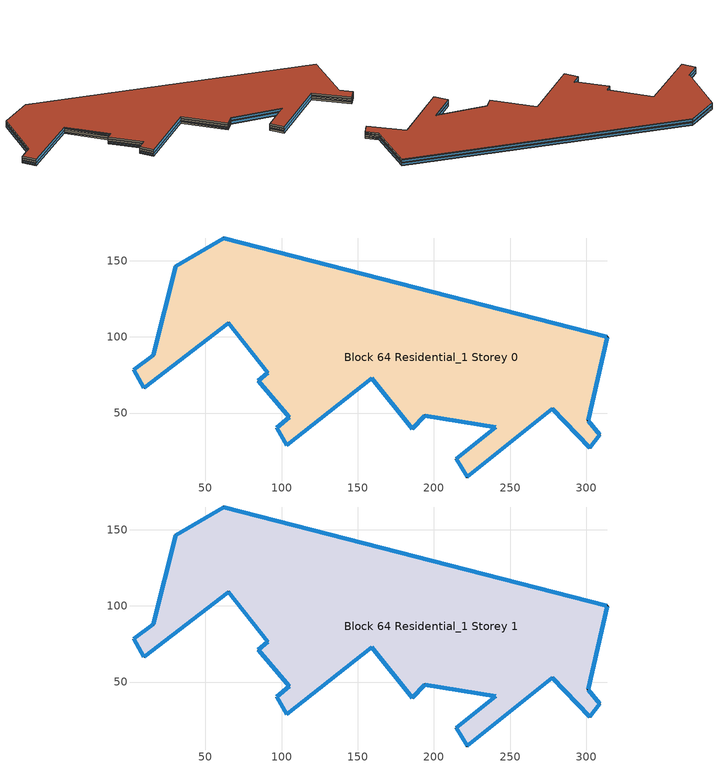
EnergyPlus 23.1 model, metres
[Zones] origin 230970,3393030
Block 64 Residential_1 Storey 0
 floor ground (Project Floor): 313.69,99.93 301.19,45.1 309.02,35.91 302.18,27.1 277.69,52.79 221.79,8.02 214.7,19.85 240.74,40.84 193.92,48.33 185.74,39.55 159.22,72.72 103.53,28.73 96.73,40.44 105.05,47.11 84.83,71.14 90.91,76.42 65.15,109.13 9.7,66.69 3.08,78.28 15.79,88.06 30.68,146.27 62.04,164.91 z0
 wall outside (Project Wall): 221.79,8.02 277.69,52.79 302.18,27.1 309.02,35.91 301.19,45.1 313.69,99.93 62.04,164.91 30.68,146.27 15.79,88.06 3.08,78.28 9.7,66.69 65.15,109.13 90.91,76.42 84.83,71.14 105.05,47.11 96.73,40.44 103.53,28.73 159.22,72.72 185.74,39.55 193.92,48.33 240.74,40.84 214.7,19.85 221.79,8.02 z0:3
 window (Residential_south_window_construction): 221.82,8.05 277.66,52.76 / 9.72,66.71 65.13,109.11 / 103.56,28.75 159.19,72.7 / 193.94,48.33 240.72,40.84 z0.45:2.55
 window (Residential_west_window_construction): 277.7,52.77 302.17,27.11 / 30.67,146.24 15.8,88.09 / 3.08,78.28 9.69,66.7 / 65.17,109.11 90.9,76.44 / 84.84,71.13 105.04,47.12 / 96.73,40.43 103.53,28.74 / 159.23,72.7 185.72,39.56 / 214.7,19.85 221.79,8.03 z1.2:1.8
 window (Residential_east_window_construction): 302.18,27.1 309.02,35.91 / 309.02,35.92 301.2,45.09 / 301.2,45.12 313.68,99.9 / 185.74,39.55 193.91,48.33 z1.12:1.88
 window (Residential_north_window_construction): 313.56,99.96 62.16,164.87 / 62.02,164.9 30.7,146.28 / 15.79,88.06 3.08,78.29 / 90.91,76.42 84.83,71.14 / 105.04,47.11 96.73,40.44 / 240.73,40.83 214.71,19.86 z0.6:2.4
 roof outside (Project Ceiling): 302.18,27.1 309.02,35.91 301.19,45.1 313.69,99.93 62.04,164.91 30.68,146.27 15.79,88.06 3.08,78.28 9.7,66.69 65.15,109.13 90.91,76.42 84.83,71.14 105.05,47.11 96.73,40.44 103.53,28.73 159.22,72.72 185.74,39.55 193.92,48.33 240.74,40.84 214.7,19.85 221.79,8.02 277.69,52.79 z3
Block 64 Residential_1 Storey 1
 floor outside (Project Floor): 313.69,99.93 301.19,45.1 309.02,35.91 302.18,27.1 277.69,52.79 221.79,8.02 214.7,19.85 240.74,40.84 193.92,48.33 185.74,39.55 159.22,72.72 103.53,28.73 96.73,40.44 105.05,47.11 84.83,71.14 90.91,76.42 65.15,109.13 9.7,66.69 3.08,78.28 15.79,88.06 30.68,146.27 62.04,164.91 z3
 wall outside (Project Wall): 221.79,8.02 277.69,52.79 302.18,27.1 309.02,35.91 301.19,45.1 313.69,99.93 62.04,164.91 30.68,146.27 15.79,88.06 3.08,78.28 9.7,66.69 65.15,109.13 90.91,76.42 84.83,71.14 105.05,47.11 96.73,40.44 103.53,28.73 159.22,72.72 185.74,39.55 193.92,48.33 240.74,40.84 214.7,19.85 221.79,8.02 z3:6
 window (Residential_south_window_construction): 221.82,8.05 277.66,52.76 / 9.72,66.71 65.13,109.11 / 103.56,28.75 159.19,72.7 / 193.94,48.33 240.72,40.84 z3.45:5.55
 window (Residential_west_window_construction): 277.7,52.77 302.17,27.11 / 30.67,146.24 15.8,88.09 / 3.08,78.28 9.69,66.7 / 65.17,109.11 90.9,76.44 / 84.84,71.13 105.04,47.12 / 96.73,40.43 103.53,28.74 / 159.23,72.7 185.72,39.56 / 214.7,19.85 221.79,8.03 z4.2:4.8
 window (Residential_east_window_construction): 302.18,27.1 309.02,35.91 / 309.02,35.92 301.2,45.09 / 301.2,45.12 313.68,99.9 / 185.74,39.55 193.91,48.33 z4.12:4.88
 window (Residential_north_window_construction): 313.56,99.96 62.16,164.87 / 62.02,164.9 30.7,146.28 / 15.79,88.06 3.08,78.29 / 90.91,76.42 84.83,71.14 / 105.04,47.11 96.73,40.44 / 240.73,40.83 214.71,19.86 z3.6:5.4
 roof outside (Project Flat Roof): 302.18,27.1 309.02,35.91 301.19,45.1 313.69,99.93 62.04,164.91 30.68,146.27 15.79,88.06 3.08,78.28 9.7,66.69 65.15,109.13 90.91,76.42 84.83,71.14 105.05,47.11 96.73,40.44 103.53,28.73 159.22,72.72 185.74,39.55 193.92,48.33 240.74,40.84 214.7,19.85 221.79,8.02 277.69,52.79 z6
[Building]
Building_1: North Axis=0; Terrain=City; Loads Convergence Tolerance Value=0.04; Temperature Convergence Tolerance Value=0.4; Solar Distribution=FullExterior; Maximum Number of Warmup Days=25; Minimum Number of Warmup Days=6
[Site:Location]
CHN Design_Conditions: Latitude=30; Longitude=114; Time Zone=8; Elevation=12
[SIZINGPERIOD:DESIGNDAY] Day of Month=21; DryBulb Temperature Range Modifier Type=DefaultMultipliers; Humidity Condition Type=Wetbulb; Barometric Pressure=101181; Rain Indicator=No; Snow Indicator=No; Daylight Saving Time Indicator=No; Sky Clearness=0; Begin Environment Reset Mode=FullResetAtBeginEnvironment
Name | Month | Day Type | Maximum DryBulb Temperature | Daily DryBulb Temperature Range | Wetbulb or DewPoint at Maximum DryBulb | Wind Speed | Wind Direction | Solar Model Indicator | ASHRAE Clear Sky Optical Depth for Beam Irradiance taub | ASHRAE Clear Sky Optical Depth for Diffuse Irradiance taud
Ann Htg 99.6% Condns DB | 1 | WinterDesignDay | -10 | 0 | -4.8 | 1 | 340 | ASHRAEClearSky | 0 | 0
Ann Clg .4% Condns DB=>MWB | 7 | SummerDesignDay | 40 | 6.6 | 27.1 | 3.5 | 220 | ASHRAETau | 0.781 | 1.413
[MATERIAL]
DefaultMaterial: Roughness=Rough; Thickness=0.1; Conductivity=0.1; Density=1000; Specific Heat=1000; Thermal Absorptance=0.9; Solar Absorptance=0.7; Visible Absorptance=0.7
[WINDOWMATERIAL:SIMPLEGLAZINGSYSTEM] UFactor=5; Solar Heat Gain Coefficient=0.4; Visible Transmittance=0.6
Residential_east_window; Residential_south_window; Residential_west_window; Residential_north_window
[CONSTRUCTION]
Project Wall; Project Floor; Project Flat Roof; Project Ceiling: DefaultMaterial
Residential_east_window_construction: Residential_east_window
Residential_south_window_construction: Residential_south_window
Residential_west_window_construction: Residential_west_window
Residential_north_window_construction: Residential_north_window
[SPACE] Ceiling Height=autocalculate; Volume=autocalculate; Floor Area=autocalculate; Space Type=Residential
Name | Zone
Block 64 Residential_1 Storey 0_space | Block 64 Residential_1 Storey 0
Block 64 Residential_1 Storey 1_space | Block 64 Residential_1 Storey 1
[SPACELIST]
Residential: Block 64 Residential_1 Storey 0_space, Block 64 Residential_1 Storey 1_space
[ZONE] Type=1; Multiplier=1; Ceiling Height=autocalculate; Volume=autocalculate; Floor Area=autocalculate; Part of Total Floor Area=Yes
Block 64 Residential_1 Storey 0; Block 64 Residential_1 Storey 1
[PEOPLE]
People_for_residential: Zone or ZoneList or Space or SpaceList=Residential; Number of People Schedule=SeasonalSchedule_Schedule_residential_people; Number of People Calculation Method=People/Area; People per Floor Area=0.04; Fraction Radiant=0.3; Sensible Heat Fraction=autocalculate; Activity Level Schedule=SeasonalSchedule_Schedule_residential_activity; Carbon Dioxide Generation Rate=3.82e-08; Enable ASHRAE 55 Comfort Warnings=No; Mean Radiant Temperature Calculation Type=ZoneAveraged; Clothing Insulation Calculation Method=ClothingInsulationSchedule; Cold Stress Temperature Threshold=15.56; Heat Stress Temperature Threshold=30
[LIGHTS]
Light_for_residential: Zone or ZoneList or Space or SpaceList=Residential; Schedule=SeasonalSchedule_residential_lighting; Design Level Calculation Method=Watts/Area; Watts per Zone Floor Area=5; Return Air Fraction=0; Fraction Radiant=0.32; Fraction Visible=0.25; Fraction Replaceable=1; EndUse Subcategory=General; Return Air Fraction Calculated from Plenum Temperature=No; Return Air Fraction Function of Plenum Temperature Coefficient 1=0; Return Air Fraction Function of Plenum Temperature Coefficient 2=0
[ELECTRICEQUIPMENT]
Equipment_for_residential: Zone or ZoneList or Space or SpaceList=Residential; Schedule=SeasonalSchedule_Schedule_residential_equipment; Design Level Calculation Method=Watts/Area; Watts per Zone Floor Area=3.8; Fraction Latent=0; Fraction Radiant=0; Fraction Lost=0; EndUse Subcategory=Electric Equipment
[DAYLIGHTING:CONTROLS] Illuminance Setpoint at Reference Point 1=300
Name | Zone or Space | Glare Calculation Daylighting Reference Point | Daylighting Reference Point 1
Dlight_Block 64 Residential_1 Storey 0 | Block 64 Residential_1 Storey 0 | Rpoint_Block 64 Residential_1 Storey 0 | Rpoint_Block 64 Residential_1 Storey 0
Dlight_Block 64 Residential_1 Storey 1 | Block 64 Residential_1 Storey 1 | Rpoint_Block 64 Residential_1 Storey 1 | Rpoint_Block 64 Residential_1 Storey 1
[HVACTEMPLATE:THERMOSTAT]
Name | Heating Setpoint Schedule | Cooling Setpoint Schedule
Thermostat_for_office | SeasonalSchedule_office_heating | SeasonalSchedule_office_cooling
Thermostat_for_commercial | SeasonalSchedule_commerical_heating | SeasonalSchedule_commerical_cooling
Thermostat_for_residential | SeasonalSchedule_residential_heating | SeasonalSchedule_residential_cooling
Thermostat_for_school | SeasonalSchedule_school_heating | SeasonalSchedule_school_cooling
Thermostat_for_hospital | SeasonalSchedule_hospital_heating | SeasonalSchedule_hospital_cooling
Thermostat_for_industrial | SeasonalSchedule_Industrial_heating | SeasonalSchedule_Industrial_cooling
Thermostat_for_transport | SeasonalSchedule_transport_heating | SeasonalSchedule_transport_cooling
Thermostat_for_administration | SeasonalSchedule_administration_heating | SeasonalSchedule_administration_cooling
[HVACTEMPLATE:ZONE:IDEALLOADSAIRSYSTEM] Template Thermostat=Thermostat_for_residential; Maximum Heating Supply Air Temperature=50; Minimum Cooling Supply Air Temperature=13; Maximum Heating Supply Air Humidity Ratio=0.0156; Minimum Cooling Supply Air Humidity Ratio=0.0077; Heating Limit=NoLimit; Cooling Limit=NoLimit; Dehumidification Control Type=ConstantSensibleHeatRatio; Cooling Sensible Heat Ratio=0.7; Dehumidification Setpoint=60; Humidification Control Type=None; Humidification Setpoint=30; Outdoor Air Method=DetailedSpecification; Outdoor Air Flow Rate per Person=0.00944; Outdoor Air Flow Rate per Zone Floor Area=0; Outdoor Air Flow Rate per Zone=0; Design Specification Outdoor Air Object=Ventilation_for_residential; Demand Controlled Ventilation Type=None; Outdoor Air Economizer Type=NoEconomizer; Heat Recovery Type=None; Sensible Heat Recovery Effectiveness=0.7; Latent Heat Recovery Effectiveness=0.65
Block 64 Residential_1 Storey 0; Block 64 Residential_1 Storey 1
[DESIGNSPECIFICATION:OUTDOORAIR]
Ventilation_for_residential: Outdoor Air Method=Flow/Person; Outdoor Air Flow per Person=0.00833333; Outdoor Air Flow per Zone Floor Area=0; Outdoor Air Flow per Zone=0; Outdoor Air Flow Air Changes per Hour=0
[SCHEDULE:DAY:HOURLY]
Schedule_administration_heating_summer_hourly; Schedule_commerical_heating_summer_hourly; Schedule_residential_heating_summer_hourly; Schedule_school_heating_summer_hourly; Schedule_hospital_heating_summer_hourly; Schedule_Industrial_heating_summer_hourly; Schedule_transport_heating_summer_hourly; Schedule_office_heating_summer_hourly: -20, -20, -20, -20, -20, -20, -20, -20, -20, -20, -20, -20, -20, -20, -20, -20, -20, -20, -20, -20, -20, -20, -20, -20
Schedule_administration_heating_winnter_weekday_hourly: 5, 5, 5, 5, 5, 5, 12, 12, 18, 20, 20, 20, 20, 20, 20, 20, 20, 20, 18, 5, 5, 5, 5, 5
Schedule_administration_heating_winnter_holiday_hourly; Schedule_school_heating_winnter_holiday_hourly: 5, 5, 5, 5, 5, 5, 5, 5, 5, 5, 5, 5, 5, 5, 5, 5, 5, 5, 5, 5, 5, 5, 5, 5
Schedule_administration_cooling_winter_hourly; Schedule_administration_cooling_summer_holiday_hourly; Schedule_commerical_cooling_winter_hourly; Schedule_residential_cooling_winter_hourly; Schedule_school_cooling_winter_hourly; Schedule_school_cooling_summer_holiday_hourly; Schedule_hospital_cooling_winter_hourly; Schedule_Industrial_cooling_winter_hourly; Schedule_transport_cooling_winter_hourly; Schedule_office_cooling_winter_hourly: 50, 50, 50, 50, 50, 50, 50, 50, 50, 50, 50, 50, 50, 50, 50, 50, 50, 50, 50, 50, 50, 50, 50, 50
Schedule_administration_cooling_summer_weekday_hourly: 50, 50, 50, 50, 50, 50, 50, 28, 26, 26, 26, 26, 26, 26, 26, 26, 26, 26, 50, 50, 50, 50, 50, 50
Schedule_commerical_heating_winnter_weekday_hourly; Schedule_commerical_heating_winnter_holiday_hourly: 5, 5, 5, 5, 5, 5, 12, 16, 18, 18, 18, 18, 18, 18, 18, 18, 18, 18, 18, 18, 12, 5, 5, 5
Schedule_commerical_cooling_summer_weekday_hourly; Schedule_commerical_cooling_summer_holiday_hourly: 50, 50, 50, 50, 50, 50, 50, 28, 24, 24, 24, 24, 24, 24, 24, 24, 24, 24, 24, 24, 24, 28, 50, 50
Schedule_residential_heating_winnter_weekday_hourly; Schedule_residential_heating_winnter_holiday_hourly: 18, 18, 18, 18, 18, 18, 18, -20, -20, -20, -20, -20, -20, -20, -20, -20, -20, -20, -20, -20, 18, 18, 18, 18
Schedule_residential_cooling_summer_weekday_hourly; Schedule_residential_cooling_summer_holiday_hourly: 26, 26, 26, 26, 26, 26, 26, 50, 50, 50, 50, 50, 50, 50, 50, 50, 50, 50, 50, 50, 26, 26, 26, 26
Schedule_residential_lighting_weekday_hourly; Schedule_residential_lighting_holiday_hourly: 0.1, 0.1, 0.1, 0.1, 0.1, 0.8, 0.5, 0, 0, 0, 0, 0, 0, 0, 0, 0, 0, 0, 1, 1, 1, 1, 0.1, 0.1
Schedule_residential_equipment_weekday_hourly: 0.2, 0.2, 0.2, 0.2, 0.2, 0.2, 0.8, 0.8, 0.6, 0.6, 0.8, 0.8, 0.8, 0.5, 0.5, 0.5, 0.6, 0.9, 0.9, 0.9, 0.9, 0.9, 0.2, 0.2
Schedule_residential_equipment_holiday_hourly: 0.2, 0.2, 0.2, 0.2, 0.2, 0.2, 0.75, 1, 0.5, 0.3, 0.5, 0.8, 0.5, 0.25, 0.25, 0.25, 0.25, 0.5, 0.9, 0.8, 0.75, 0.5, 0.2, 0.2
Schedule_residential_people_weekday_hourly: 1, 1, 1, 1, 1, 1, 0.5, 0.5, 0, 0, 0, 0, 0, 0, 0, 0, 0, 0, 0, 0, 0.5, 1, 1, 1
Schedule_residential_people_holiday_hourly: 0.5, 0.5, 0.5, 0.5, 0.5, 0.5, 0.5, 0.5, 0.5, 0.5, 0.5, 0.5, 0.5, 0.5, 0.5, 0.5, 0.5, 0.5, 0.5, 0.5, 0.5, 0.5, 0.5, 0.5
Schedule_residential_activity_weekday_hourly; Schedule_residential_activity_holiday_hourly: 108, 108, 108, 108, 108, 108, 108, 108, 108, 108, 108, 108, 108, 108, 108, 108, 108, 108, 108, 108, 108, 108, 108, 108
Schedule_school_heating_winnter_weekday_hourly: 5, 5, 5, 5, 5, 12, 18, 20, 20, 20, 20, 20, 20, 20, 20, 20, 20, 20, 18, 12, 5, 5, 5, 5
Schedule_school_cooling_summer_weekday_hourly: 50, 50, 50, 50, 50, 50, 28, 26, 26, 26, 26, 26, 26, 26, 26, 26, 26, 26, 50, 50, 50, 50, 50, 50
Schedule_hospital_heating_winnter_weekday_hourly; Schedule_hospital_heating_winnter_holiday_hourly: 22, 22, 22, 22, 22, 22, 22, 22, 22, 22, 22, 22, 22, 22, 22, 22, 22, 22, 22, 22, 22, 22, 22, 22
Schedule_hospital_cooling_summer_weekday_hourly; Schedule_hospital_cooling_summer_holiday_hourly: 26, 26, 26, 26, 26, 26, 26, 26, 26, 26, 26, 26, 26, 26, 26, 26, 26, 26, 26, 26, 26, 26, 26, 26
Schedule_Industrial_heating_winnter_weekday_hourly; Schedule_Industrial_heating_winnter_holiday_hourly: -20, -20, -20, -20, -20, -20, 18, 18, 18, 18, 18, 18, 18, 18, 18, 18, 18, 18, 18, -20, -20, -20, -20, -20
Schedule_Industrial_cooling_summer_weekday_hourly; Schedule_Industrial_cooling_summer_holiday_hourly: 50, 50, 50, 50, 50, 50, 50, 28, 28, 28, 28, 28, 28, 28, 28, 28, 28, 28, 28, 50, 50, 50, 50, 50
Schedule_transport_heating_winnter_weekday_hourly; Schedule_transport_heating_winnter_holiday_hourly: 18, 18, 18, 18, 18, 18, 20, 20, 20, 20, 20, 20, 20, 20, 20, 20, 20, 20, 20, 20, 20, 20, 18, 18
Schedule_transport_cooling_summer_weekday_hourly; Schedule_transport_cooling_summer_holiday_hourly: 26, 26, 26, 26, 26, 26, 26, 24, 24, 24, 25, 24, 24, 24, 24, 24, 24, 24, 24, 24, 24, 24, 26, 28
Schedule_office_heating_winnter_weekday_hourly: 5, 5, 5, 5, 5, 5, 12, 18, 20, 20, 20, 20, 20, 20, 20, 20, 20, 20, 20, 18, 12, 5, 5, 5
Schedule_office_heating_winnter_holiday_hourly: 5, 5, 5, 5, 5, 5, 5, 5, 5, 16, 16, 16, 16, 16, 16, 16, 16, 5, 5, 5, 5, 5, 5, 5
Schedule_office_cooling_summer_weekday_hourly: 50, 50, 50, 50, 50, 50, 28, 26, 26, 26, 26, 26, 26, 26, 26, 26, 26, 26, 26, 26, 50, 50, 50, 50
Schedule_office_cooling_summer_holiday_hourly: 50, 50, 50, 50, 50, 50, 50, 50, 50, 50, 50, 26, 26, 26, 26, 26, 26, 50, 50, 50, 50, 50, 50, 50
[SCHEDULE:WEEK:DAILY]
Schedule_office_heating_summer_weekly: Schedule_office_heating_summer_hourly, Schedule_office_heating_summer_hourly, Schedule_office_heating_summer_hourly, Schedule_office_heating_summer_hourly, Schedule_office_heating_summer_hourly, Schedule_office_heating_summer_hourly, Schedule_office_heating_summer_hourly, Schedule_office_heating_summer_hourly, Schedule_office_heating_summer_hourly, Schedule_office_heating_summer_hourly, Schedule_office_heating_summer_hourly, Schedule_office_heating_summer_hourly
Schedule_office_heating_winnter_weekly: Schedule_office_heating_winnter_holiday_hourly, Schedule_office_heating_winnter_weekday_hourly, Schedule_office_heating_winnter_weekday_hourly, Schedule_office_heating_winnter_weekday_hourly, Schedule_office_heating_winnter_weekday_hourly, Schedule_office_heating_winnter_weekday_hourly, Schedule_office_heating_winnter_holiday_hourly, Schedule_office_heating_winnter_holiday_hourly, Schedule_office_heating_winnter_weekday_hourly, Schedule_office_heating_winnter_weekday_hourly, Schedule_office_heating_winnter_holiday_hourly, Schedule_office_heating_winnter_holiday_hourly
Schedule_office_cooling_winnter_weekly: Schedule_office_cooling_winter_hourly, Schedule_office_cooling_winter_hourly, Schedule_office_cooling_winter_hourly, Schedule_office_cooling_winter_hourly, Schedule_office_cooling_winter_hourly, Schedule_office_cooling_winter_hourly, Schedule_office_cooling_winter_hourly, Schedule_office_cooling_winter_hourly, Schedule_office_cooling_winter_hourly, Schedule_office_cooling_winter_hourly, Schedule_office_cooling_winter_hourly, Schedule_office_cooling_winter_hourly
Schedule_office_cooling_summer_weekly: Schedule_office_cooling_summer_holiday_hourly, Schedule_office_cooling_summer_weekday_hourly, Schedule_office_cooling_summer_weekday_hourly, Schedule_office_cooling_summer_weekday_hourly, Schedule_office_cooling_summer_weekday_hourly, Schedule_office_cooling_summer_weekday_hourly, Schedule_office_cooling_summer_holiday_hourly, Schedule_office_cooling_summer_holiday_hourly, Schedule_office_cooling_summer_weekday_hourly, Schedule_office_cooling_summer_weekday_hourly, Schedule_office_cooling_summer_holiday_hourly, Schedule_office_cooling_summer_holiday_hourly
Schedule_commerical_heating_summer_weekly: Schedule_commerical_heating_summer_hourly, Schedule_commerical_heating_summer_hourly, Schedule_commerical_heating_summer_hourly, Schedule_commerical_heating_summer_hourly, Schedule_commerical_heating_summer_hourly, Schedule_commerical_heating_summer_hourly, Schedule_commerical_heating_summer_hourly, Schedule_commerical_heating_summer_hourly, Schedule_commerical_heating_summer_hourly, Schedule_commerical_heating_summer_hourly, Schedule_commerical_heating_summer_hourly, Schedule_commerical_heating_summer_hourly
Schedule_commerical_heating_winnter_weekly: Schedule_commerical_heating_winnter_holiday_hourly, Schedule_commerical_heating_winnter_weekday_hourly, Schedule_commerical_heating_winnter_weekday_hourly, Schedule_commerical_heating_winnter_weekday_hourly, Schedule_commerical_heating_winnter_weekday_hourly, Schedule_commerical_heating_winnter_weekday_hourly, Schedule_commerical_heating_winnter_holiday_hourly, Schedule_commerical_heating_winnter_holiday_hourly, Schedule_commerical_heating_winnter_weekday_hourly, Schedule_commerical_heating_winnter_weekday_hourly, Schedule_commerical_heating_winnter_holiday_hourly, Schedule_commerical_heating_winnter_holiday_hourly
Schedule_commerical_cooling_winnter_weekly: Schedule_commerical_cooling_winter_hourly, Schedule_commerical_cooling_winter_hourly, Schedule_commerical_cooling_winter_hourly, Schedule_commerical_cooling_winter_hourly, Schedule_commerical_cooling_winter_hourly, Schedule_commerical_cooling_winter_hourly, Schedule_commerical_cooling_winter_hourly, Schedule_commerical_cooling_winter_hourly, Schedule_commerical_cooling_winter_hourly, Schedule_commerical_cooling_winter_hourly, Schedule_commerical_cooling_winter_hourly, Schedule_commerical_cooling_winter_hourly
Schedule_commerical_cooling_summer_weekly: Schedule_commerical_cooling_summer_holiday_hourly, Schedule_commerical_cooling_summer_weekday_hourly, Schedule_commerical_cooling_summer_weekday_hourly, Schedule_commerical_cooling_summer_weekday_hourly, Schedule_commerical_cooling_summer_weekday_hourly, Schedule_commerical_cooling_summer_weekday_hourly, Schedule_commerical_cooling_summer_holiday_hourly, Schedule_commerical_cooling_summer_holiday_hourly, Schedule_commerical_cooling_summer_weekday_hourly, Schedule_commerical_cooling_summer_weekday_hourly, Schedule_commerical_cooling_summer_holiday_hourly, Schedule_commerical_cooling_summer_holiday_hourly
Schedule_residential_heating_summer_weekly: Schedule_residential_heating_summer_hourly, Schedule_residential_heating_summer_hourly, Schedule_residential_heating_summer_hourly, Schedule_residential_heating_summer_hourly, Schedule_residential_heating_summer_hourly, Schedule_residential_heating_summer_hourly, Schedule_residential_heating_summer_hourly, Schedule_residential_heating_summer_hourly, Schedule_residential_heating_summer_hourly, Schedule_residential_heating_summer_hourly, Schedule_residential_heating_summer_hourly, Schedule_residential_heating_summer_hourly
Schedule_residential_heating_winnter_weekly: Schedule_residential_heating_winnter_holiday_hourly, Schedule_residential_heating_winnter_weekday_hourly, Schedule_residential_heating_winnter_weekday_hourly, Schedule_residential_heating_winnter_weekday_hourly, Schedule_residential_heating_winnter_weekday_hourly, Schedule_residential_heating_winnter_weekday_hourly, Schedule_residential_heating_winnter_holiday_hourly, Schedule_residential_heating_winnter_holiday_hourly, Schedule_residential_heating_winnter_weekday_hourly, Schedule_residential_heating_winnter_weekday_hourly, Schedule_residential_heating_winnter_holiday_hourly, Schedule_residential_heating_winnter_holiday_hourly
Schedule_residential_cooling_winnter_weekly: Schedule_residential_cooling_winter_hourly, Schedule_residential_cooling_winter_hourly, Schedule_residential_cooling_winter_hourly, Schedule_residential_cooling_winter_hourly, Schedule_residential_cooling_winter_hourly, Schedule_residential_cooling_winter_hourly, Schedule_residential_cooling_winter_hourly, Schedule_residential_cooling_winter_hourly, Schedule_residential_cooling_winter_hourly, Schedule_residential_cooling_winter_hourly, Schedule_residential_cooling_winter_hourly, Schedule_residential_cooling_winter_hourly
Schedule_residential_cooling_summer_weekly: Schedule_residential_cooling_summer_holiday_hourly, Schedule_residential_cooling_summer_weekday_hourly, Schedule_residential_cooling_summer_weekday_hourly, Schedule_residential_cooling_summer_weekday_hourly, Schedule_residential_cooling_summer_weekday_hourly, Schedule_residential_cooling_summer_weekday_hourly, Schedule_residential_cooling_summer_holiday_hourly, Schedule_residential_cooling_summer_holiday_hourly, Schedule_residential_cooling_summer_weekday_hourly, Schedule_residential_cooling_summer_weekday_hourly, Schedule_residential_cooling_summer_holiday_hourly, Schedule_residential_cooling_summer_holiday_hourly
Schedule_residential_lighting_weekly: Schedule_residential_lighting_holiday_hourly, Schedule_residential_lighting_weekday_hourly, Schedule_residential_lighting_weekday_hourly, Schedule_residential_lighting_weekday_hourly, Schedule_residential_lighting_weekday_hourly, Schedule_residential_lighting_weekday_hourly, Schedule_residential_lighting_holiday_hourly, Schedule_residential_lighting_holiday_hourly, Schedule_residential_lighting_weekday_hourly, Schedule_residential_lighting_weekday_hourly, Schedule_residential_lighting_holiday_hourly, Schedule_residential_lighting_holiday_hourly
Schedule_residential_equipment_weekly: Schedule_residential_equipment_holiday_hourly, Schedule_residential_equipment_weekday_hourly, Schedule_residential_equipment_weekday_hourly, Schedule_residential_equipment_weekday_hourly, Schedule_residential_equipment_weekday_hourly, Schedule_residential_equipment_weekday_hourly, Schedule_residential_equipment_holiday_hourly, Schedule_residential_equipment_holiday_hourly, Schedule_residential_equipment_weekday_hourly, Schedule_residential_equipment_weekday_hourly, Schedule_residential_equipment_holiday_hourly, Schedule_residential_equipment_holiday_hourly
Schedule_residential_people_weekly: Schedule_residential_people_holiday_hourly, Schedule_residential_people_weekday_hourly, Schedule_residential_people_weekday_hourly, Schedule_residential_people_weekday_hourly, Schedule_residential_people_weekday_hourly, Schedule_residential_people_weekday_hourly, Schedule_residential_people_holiday_hourly, Schedule_residential_people_holiday_hourly, Schedule_residential_people_weekday_hourly, Schedule_residential_people_weekday_hourly, Schedule_residential_people_holiday_hourly, Schedule_residential_people_holiday_hourly
Schedule_residential_activity_weekly: Schedule_residential_activity_holiday_hourly, Schedule_residential_activity_weekday_hourly, Schedule_residential_activity_weekday_hourly, Schedule_residential_activity_weekday_hourly, Schedule_residential_activity_weekday_hourly, Schedule_residential_activity_weekday_hourly, Schedule_residential_activity_holiday_hourly, Schedule_residential_activity_holiday_hourly, Schedule_residential_activity_weekday_hourly, Schedule_residential_activity_weekday_hourly, Schedule_residential_activity_holiday_hourly, Schedule_residential_activity_holiday_hourly
Schedule_school_heating_summer_weekly: Schedule_school_heating_summer_hourly, Schedule_school_heating_summer_hourly, Schedule_school_heating_summer_hourly, Schedule_school_heating_summer_hourly, Schedule_school_heating_summer_hourly, Schedule_school_heating_summer_hourly, Schedule_school_heating_summer_hourly, Schedule_school_heating_summer_hourly, Schedule_school_heating_summer_hourly, Schedule_school_heating_summer_hourly, Schedule_school_heating_summer_hourly, Schedule_school_heating_summer_hourly
Schedule_school_heating_winnter_weekly: Schedule_school_heating_winnter_holiday_hourly, Schedule_school_heating_winnter_weekday_hourly, Schedule_school_heating_winnter_weekday_hourly, Schedule_school_heating_winnter_weekday_hourly, Schedule_school_heating_winnter_weekday_hourly, Schedule_school_heating_winnter_weekday_hourly, Schedule_school_heating_winnter_holiday_hourly, Schedule_school_heating_winnter_holiday_hourly, Schedule_school_heating_winnter_weekday_hourly, Schedule_school_heating_winnter_weekday_hourly, Schedule_school_heating_winnter_holiday_hourly, Schedule_school_heating_winnter_holiday_hourly
Schedule_school_cooling_winnter_weekly: Schedule_school_cooling_winter_hourly, Schedule_school_cooling_winter_hourly, Schedule_school_cooling_winter_hourly, Schedule_school_cooling_winter_hourly, Schedule_school_cooling_winter_hourly, Schedule_school_cooling_winter_hourly, Schedule_school_cooling_winter_hourly, Schedule_school_cooling_winter_hourly, Schedule_school_cooling_winter_hourly, Schedule_school_cooling_winter_hourly, Schedule_school_cooling_winter_hourly, Schedule_school_cooling_winter_hourly
Schedule_school_cooling_summer_weekly: Schedule_school_cooling_summer_holiday_hourly, Schedule_school_cooling_summer_weekday_hourly, Schedule_school_cooling_summer_weekday_hourly, Schedule_school_cooling_summer_weekday_hourly, Schedule_school_cooling_summer_weekday_hourly, Schedule_school_cooling_summer_weekday_hourly, Schedule_school_cooling_summer_holiday_hourly, Schedule_school_cooling_summer_holiday_hourly, Schedule_school_cooling_summer_weekday_hourly, Schedule_school_cooling_summer_weekday_hourly, Schedule_school_cooling_summer_holiday_hourly, Schedule_school_cooling_summer_holiday_hourly
Schedule_hospital_heating_summer_weekly: Schedule_hospital_heating_summer_hourly, Schedule_hospital_heating_summer_hourly, Schedule_hospital_heating_summer_hourly, Schedule_hospital_heating_summer_hourly, Schedule_hospital_heating_summer_hourly, Schedule_hospital_heating_summer_hourly, Schedule_hospital_heating_summer_hourly, Schedule_hospital_heating_summer_hourly, Schedule_hospital_heating_summer_hourly, Schedule_hospital_heating_summer_hourly, Schedule_hospital_heating_summer_hourly, Schedule_hospital_heating_summer_hourly
Schedule_hospital_heating_winnter_weekly: Schedule_hospital_heating_winnter_holiday_hourly, Schedule_hospital_heating_winnter_weekday_hourly, Schedule_hospital_heating_winnter_weekday_hourly, Schedule_hospital_heating_winnter_weekday_hourly, Schedule_hospital_heating_winnter_weekday_hourly, Schedule_hospital_heating_winnter_weekday_hourly, Schedule_hospital_heating_winnter_holiday_hourly, Schedule_hospital_heating_winnter_holiday_hourly, Schedule_hospital_heating_winnter_weekday_hourly, Schedule_hospital_heating_winnter_weekday_hourly, Schedule_hospital_heating_winnter_holiday_hourly, Schedule_hospital_heating_winnter_holiday_hourly
Schedule_hospital_cooling_winnter_weekly: Schedule_hospital_cooling_winter_hourly, Schedule_hospital_cooling_winter_hourly, Schedule_hospital_cooling_winter_hourly, Schedule_hospital_cooling_winter_hourly, Schedule_hospital_cooling_winter_hourly, Schedule_hospital_cooling_winter_hourly, Schedule_hospital_cooling_winter_hourly, Schedule_hospital_cooling_winter_hourly, Schedule_hospital_cooling_winter_hourly, Schedule_hospital_cooling_winter_hourly, Schedule_hospital_cooling_winter_hourly, Schedule_hospital_cooling_winter_hourly
Schedule_hospital_cooling_summer_weekly: Schedule_hospital_cooling_summer_holiday_hourly, Schedule_hospital_cooling_summer_weekday_hourly, Schedule_hospital_cooling_summer_weekday_hourly, Schedule_hospital_cooling_summer_weekday_hourly, Schedule_hospital_cooling_summer_weekday_hourly, Schedule_hospital_cooling_summer_weekday_hourly, Schedule_hospital_cooling_summer_holiday_hourly, Schedule_hospital_cooling_summer_holiday_hourly, Schedule_hospital_cooling_summer_weekday_hourly, Schedule_hospital_cooling_summer_weekday_hourly, Schedule_hospital_cooling_summer_holiday_hourly, Schedule_hospital_cooling_summer_holiday_hourly
Schedule_Industrial_heating_summer_weekly: Schedule_Industrial_heating_summer_hourly, Schedule_Industrial_heating_summer_hourly, Schedule_Industrial_heating_summer_hourly, Schedule_Industrial_heating_summer_hourly, Schedule_Industrial_heating_summer_hourly, Schedule_Industrial_heating_summer_hourly, Schedule_Industrial_heating_summer_hourly, Schedule_Industrial_heating_summer_hourly, Schedule_Industrial_heating_summer_hourly, Schedule_Industrial_heating_summer_hourly, Schedule_Industrial_heating_summer_hourly, Schedule_Industrial_heating_summer_hourly
Schedule_Industrial_heating_winnter_weekly: Schedule_Industrial_heating_winnter_holiday_hourly, Schedule_Industrial_heating_winnter_weekday_hourly, Schedule_Industrial_heating_winnter_weekday_hourly, Schedule_Industrial_heating_winnter_weekday_hourly, Schedule_Industrial_heating_winnter_weekday_hourly, Schedule_Industrial_heating_winnter_weekday_hourly, Schedule_Industrial_heating_winnter_holiday_hourly, Schedule_Industrial_heating_winnter_holiday_hourly, Schedule_Industrial_heating_winnter_weekday_hourly, Schedule_Industrial_heating_winnter_weekday_hourly, Schedule_Industrial_heating_winnter_holiday_hourly, Schedule_Industrial_heating_winnter_holiday_hourly
Schedule_Industrial_cooling_winnter_weekly: Schedule_Industrial_cooling_winter_hourly, Schedule_Industrial_cooling_winter_hourly, Schedule_Industrial_cooling_winter_hourly, Schedule_Industrial_cooling_winter_hourly, Schedule_Industrial_cooling_winter_hourly, Schedule_Industrial_cooling_winter_hourly, Schedule_Industrial_cooling_winter_hourly, Schedule_Industrial_cooling_winter_hourly, Schedule_Industrial_cooling_winter_hourly, Schedule_Industrial_cooling_winter_hourly, Schedule_Industrial_cooling_winter_hourly, Schedule_Industrial_cooling_winter_hourly
Schedule_Industrial_cooling_summer_weekly: Schedule_Industrial_cooling_summer_holiday_hourly, Schedule_Industrial_cooling_summer_weekday_hourly, Schedule_Industrial_cooling_summer_weekday_hourly, Schedule_Industrial_cooling_summer_weekday_hourly, Schedule_Industrial_cooling_summer_weekday_hourly, Schedule_Industrial_cooling_summer_weekday_hourly, Schedule_Industrial_cooling_summer_holiday_hourly, Schedule_Industrial_cooling_summer_holiday_hourly, Schedule_Industrial_cooling_summer_weekday_hourly, Schedule_Industrial_cooling_summer_weekday_hourly, Schedule_Industrial_cooling_summer_holiday_hourly, Schedule_Industrial_cooling_summer_holiday_hourly
Schedule_administration_heating_summer_weekly: Schedule_administration_heating_summer_hourly, Schedule_administration_heating_summer_hourly, Schedule_administration_heating_summer_hourly, Schedule_administration_heating_summer_hourly, Schedule_administration_heating_summer_hourly, Schedule_administration_heating_summer_hourly, Schedule_administration_heating_summer_hourly, Schedule_administration_heating_summer_hourly, Schedule_administration_heating_summer_hourly, Schedule_administration_heating_summer_hourly, Schedule_administration_heating_summer_hourly, Schedule_administration_heating_summer_hourly
Schedule_administration_heating_winnter_weekly: Schedule_administration_heating_winnter_holiday_hourly, Schedule_administration_heating_winnter_weekday_hourly, Schedule_administration_heating_winnter_weekday_hourly, Schedule_administration_heating_winnter_weekday_hourly, Schedule_administration_heating_winnter_weekday_hourly, Schedule_administration_heating_winnter_weekday_hourly, Schedule_administration_heating_winnter_holiday_hourly, Schedule_administration_heating_winnter_holiday_hourly, Schedule_administration_heating_winnter_weekday_hourly, Schedule_administration_heating_winnter_weekday_hourly, Schedule_administration_heating_winnter_holiday_hourly, Schedule_administration_heating_winnter_holiday_hourly
Schedule_administration_cooling_winnter_weekly: Schedule_administration_cooling_winter_hourly, Schedule_administration_cooling_winter_hourly, Schedule_administration_cooling_winter_hourly, Schedule_administration_cooling_winter_hourly, Schedule_administration_cooling_winter_hourly, Schedule_administration_cooling_winter_hourly, Schedule_administration_cooling_winter_hourly, Schedule_administration_cooling_winter_hourly, Schedule_administration_cooling_winter_hourly, Schedule_administration_cooling_winter_hourly, Schedule_administration_cooling_winter_hourly, Schedule_administration_cooling_winter_hourly
Schedule_administration_cooling_summer_weekly: Schedule_administration_cooling_summer_holiday_hourly, Schedule_administration_cooling_summer_weekday_hourly, Schedule_administration_cooling_summer_weekday_hourly, Schedule_administration_cooling_summer_weekday_hourly, Schedule_administration_cooling_summer_weekday_hourly, Schedule_administration_cooling_summer_weekday_hourly, Schedule_administration_cooling_summer_holiday_hourly, Schedule_administration_cooling_summer_holiday_hourly, Schedule_administration_cooling_summer_weekday_hourly, Schedule_administration_cooling_summer_weekday_hourly, Schedule_administration_cooling_summer_holiday_hourly, Schedule_administration_cooling_summer_holiday_hourly
Schedule_transport_heating_summer_weekly: Schedule_transport_heating_summer_hourly, Schedule_transport_heating_summer_hourly, Schedule_transport_heating_summer_hourly, Schedule_transport_heating_summer_hourly, Schedule_transport_heating_summer_hourly, Schedule_transport_heating_summer_hourly, Schedule_transport_heating_summer_hourly, Schedule_transport_heating_summer_hourly, Schedule_transport_heating_summer_hourly, Schedule_transport_heating_summer_hourly, Schedule_transport_heating_summer_hourly, Schedule_transport_heating_summer_hourly
Schedule_transport_heating_winnter_weekly: Schedule_transport_heating_winnter_holiday_hourly, Schedule_transport_heating_winnter_weekday_hourly, Schedule_transport_heating_winnter_weekday_hourly, Schedule_transport_heating_winnter_weekday_hourly, Schedule_transport_heating_winnter_weekday_hourly, Schedule_transport_heating_winnter_weekday_hourly, Schedule_transport_heating_winnter_holiday_hourly, Schedule_transport_heating_winnter_holiday_hourly, Schedule_transport_heating_winnter_weekday_hourly, Schedule_transport_heating_winnter_weekday_hourly, Schedule_transport_heating_winnter_holiday_hourly, Schedule_transport_heating_winnter_holiday_hourly
Schedule_transport_cooling_winnter_weekly: Schedule_transport_cooling_winter_hourly, Schedule_transport_cooling_winter_hourly, Schedule_transport_cooling_winter_hourly, Schedule_transport_cooling_winter_hourly, Schedule_transport_cooling_winter_hourly, Schedule_transport_cooling_winter_hourly, Schedule_transport_cooling_winter_hourly, Schedule_transport_cooling_winter_hourly, Schedule_transport_cooling_winter_hourly, Schedule_transport_cooling_winter_hourly, Schedule_transport_cooling_winter_hourly, Schedule_transport_cooling_winter_hourly
Schedule_transport_cooling_summer_weekly: Schedule_transport_cooling_summer_holiday_hourly, Schedule_transport_cooling_summer_weekday_hourly, Schedule_transport_cooling_summer_weekday_hourly, Schedule_transport_cooling_summer_weekday_hourly, Schedule_transport_cooling_summer_weekday_hourly, Schedule_transport_cooling_summer_weekday_hourly, Schedule_transport_cooling_summer_holiday_hourly, Schedule_transport_cooling_summer_holiday_hourly, Schedule_transport_cooling_summer_weekday_hourly, Schedule_transport_cooling_summer_weekday_hourly, Schedule_transport_cooling_summer_holiday_hourly, Schedule_transport_cooling_summer_holiday_hourly
[SCHEDULE:YEAR]
SeasonalSchedule_office_heating: Schedule_office_heating_winnter_weekly, 1, 1, 3, 31, Schedule_office_heating_summer_weekly, 4, 1, 11, 30, Schedule_office_heating_winnter_weekly, 12, 1, 12, 31
SeasonalSchedule_office_cooling: Schedule_office_cooling_winnter_weekly, 1, 1, 5, 31, Schedule_office_cooling_summer_weekly, 6, 1, 9, 30, Schedule_office_cooling_winnter_weekly, 10, 1, 12, 31
SeasonalSchedule_commerical_heating: Schedule_commerical_heating_winnter_weekly, 1, 1, 3, 31, Schedule_commerical_heating_summer_weekly, 4, 1, 11, 30, Schedule_commerical_heating_winnter_weekly, 12, 1, 12, 31
SeasonalSchedule_commerical_cooling: Schedule_commerical_cooling_winnter_weekly, 1, 1, 5, 31, Schedule_commerical_cooling_summer_weekly, 6, 1, 9, 30, Schedule_commerical_cooling_winnter_weekly, 10, 1, 12, 31
SeasonalSchedule_residential_heating: Schedule_residential_heating_winnter_weekly, 1, 1, 3, 31, Schedule_residential_heating_summer_weekly, 4, 1, 11, 30, Schedule_residential_heating_winnter_weekly, 12, 1, 12, 31
SeasonalSchedule_residential_cooling: Schedule_residential_cooling_winnter_weekly, 1, 1, 5, 31, Schedule_residential_cooling_summer_weekly, 6, 1, 9, 30, Schedule_residential_cooling_winnter_weekly, 10, 1, 12, 31
SeasonalSchedule_residential_lighting: Schedule_residential_lighting_weekly, 1, 1, 12, 31
SeasonalSchedule_Schedule_residential_equipment: Schedule_residential_equipment_weekly, 1, 1, 12, 31
SeasonalSchedule_Schedule_residential_people: Schedule_residential_people_weekly, 1, 1, 12, 31
SeasonalSchedule_Schedule_residential_activity: Schedule_residential_activity_weekly, 1, 1, 12, 31
SeasonalSchedule_school_heating: Schedule_school_heating_winnter_weekly, 1, 1, 3, 31, Schedule_school_heating_summer_weekly, 4, 1, 11, 30, Schedule_school_heating_winnter_weekly, 12, 1, 12, 31
SeasonalSchedule_school_cooling: Schedule_school_cooling_winnter_weekly, 1, 1, 5, 31, Schedule_school_cooling_summer_weekly, 6, 1, 9, 30, Schedule_school_cooling_winnter_weekly, 10, 1, 12, 31
SeasonalSchedule_hospital_heating: Schedule_hospital_heating_winnter_weekly, 1, 1, 3, 31, Schedule_hospital_heating_summer_weekly, 4, 1, 11, 30, Schedule_hospital_heating_winnter_weekly, 12, 1, 12, 31
SeasonalSchedule_hospital_cooling: Schedule_hospital_cooling_winnter_weekly, 1, 1, 5, 31, Schedule_hospital_cooling_summer_weekly, 6, 1, 9, 30, Schedule_hospital_cooling_winnter_weekly, 10, 1, 12, 31
SeasonalSchedule_Industrial_heating: Schedule_Industrial_heating_winnter_weekly, 1, 1, 3, 31, Schedule_Industrial_heating_summer_weekly, 4, 1, 11, 30, Schedule_Industrial_heating_winnter_weekly, 12, 1, 12, 31
SeasonalSchedule_Industrial_cooling: Schedule_Industrial_cooling_winnter_weekly, 1, 1, 5, 31, Schedule_Industrial_cooling_summer_weekly, 6, 1, 9, 30, Schedule_Industrial_cooling_winnter_weekly, 10, 1, 12, 31
SeasonalSchedule_transport_heating: Schedule_transport_heating_winnter_weekly, 1, 1, 3, 31, Schedule_transport_heating_summer_weekly, 4, 1, 11, 30, Schedule_transport_heating_winnter_weekly, 12, 1, 12, 31
SeasonalSchedule_transport_cooling: Schedule_transport_cooling_winnter_weekly, 1, 1, 5, 31, Schedule_transport_cooling_summer_weekly, 6, 1, 9, 30, Schedule_transport_cooling_winnter_weekly, 10, 1, 12, 31
SeasonalSchedule_administration_heating: Schedule_administration_heating_winnter_weekly, 1, 1, 3, 31, Schedule_administration_heating_summer_weekly, 4, 1, 11, 30, Schedule_administration_heating_winnter_weekly, 12, 1, 12, 31
SeasonalSchedule_administration_cooling: Schedule_administration_cooling_winnter_weekly, 1, 1, 5, 31, Schedule_administration_cooling_summer_weekly, 6, 1, 9, 30, Schedule_administration_cooling_winnter_weekly, 10, 1, 12, 31
